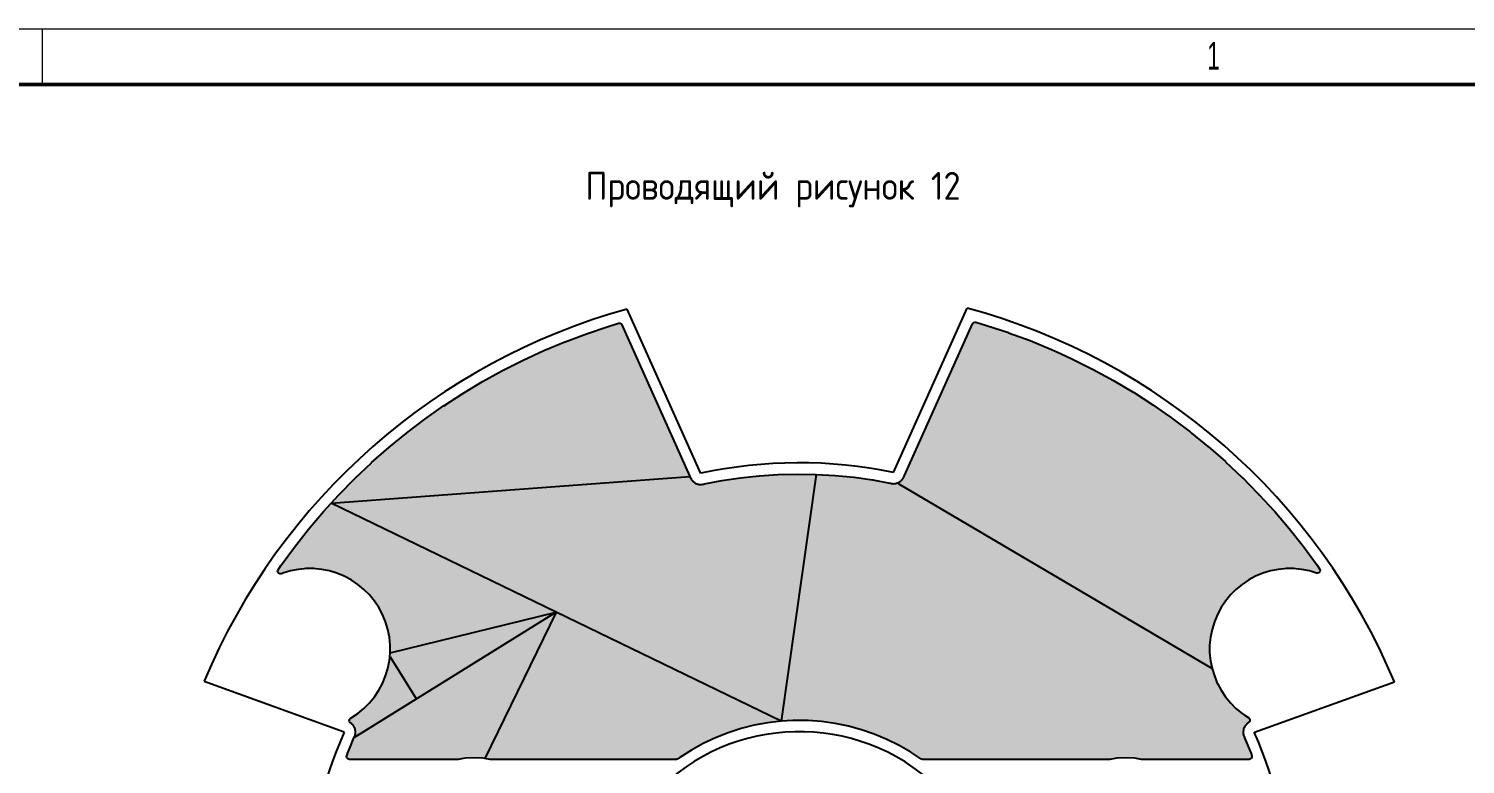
# Model space of a CAD drawing. Header units: millimetres. Extents: x -3894 to -3474, y -291 to 6.
# Drawn here: x -3685 to -3556.2, y -59.9 to 6 of the extents above; entities that cross this region are included whole.
import ezdxf

# ---------------------------------------------------------------- set-up
doc = ezdxf.new("R2010")
doc.units = ezdxf.units.MM
doc.layers.add('BLACK', color=7, linetype='Continuous')
doc.layers.add('ОСНОВНОЙ', color=7, linetype='Continuous', lineweight=25)
doc.styles.add('SLDTEXTSTYLE3', font='TXT', dxfattribs={"width": 0.605})
doc.styles.add('СПДС', font='isocpeur.ttf', dxfattribs={"width": 0.9})

msp = doc.modelspace()

# ---------------------------------------------------------------- hatches: boundary and pattern name
h = msp.add_hatch(color=256)
h.dxf.hatch_style = 1
h.paths.add_polyline_path([(-3574.67, -35.78), (-3574.74, -35.7), (-3574.74, -35.7), (-3574.76, -35.68), (-3575.58, -34.85), (-3576.19, -34.23), (-3576.2, -34.22), (-3577.7, -32.81), (-3577.71, -32.8), (-3579.26, -31.44), (-3579.27, -31.44), (-3580.74, -30.24), (-3580.87, -30.14), (-3580.87, -30.13), (-3582.38, -29), (-3582.52, -28.89), (-3582.53, -28.89), (-3583.1, -28.49), (-3584.22, -27.7), (-3584.23, -27.7), (-3585.96, -26.58), (-3585.97, -26.58), (-3587.74, -25.52), (-3587.75, -25.52), (-3589.56, -24.53), (-3589.57, -24.53), (-3591.41, -23.6), (-3591.42, -23.6), (-3592.49, -23.11), (-3593.3, -22.74), (-3593.31, -22.74), (-3595.21, -21.95), (-3595.22, -21.95), (-3597.15, -21.24), (-3597.16, -21.23), (-3599.12, -20.59), (-3599.13, -20.59), (-3600.09, -20.31), (-3600.16, -20.3), (-3600.3, -20.34), (-3600.39, -20.44), (-3606.49, -34.06), (-3606.5, -34.1), (-3606.55, -34.2), (-3606.56, -34.21), (-3606.6, -34.31), (-3606.62, -34.34), (-3606.69, -34.42), (-3606.7, -34.43), (-3606.77, -34.51), (-3606.8, -34.54), (-3606.82, -34.56), (-3606.89, -34.6), (-3606.9, -34.6), (-3606.98, -34.67), (-3607.02, -34.68), (-3607.12, -34.72), (-3607.13, -34.72), (-3607.23, -34.76), (-3607.27, -34.77), (-3607.37, -34.77), (-3607.38, -34.78), (-3607.49, -34.79), (-3607.53, -34.78), (-3607.61, -34.77), (-3607.64, -34.76), (-3607.65, -34.76), (-3607.7, -34.75), (-3607.75, -34.74), (-3607.75, -34.74), (-3607.76, -34.74), (-3607.79, -34.73), (-3609.33, -34.45), (-3609.34, -34.45), (-3611.01, -34.21), (-3611.02, -34.21), (-3612.7, -34.04), (-3612.71, -34.04), (-3614.4, -33.95), (-3614.41, -33.95), (-3617.55, -56.08), (-3616.49, -56.02), (-3616.34, -56.01), (-3615.12, -56.03), (-3613.91, -56.12), (-3612.7, -56.28), (-3611.51, -56.53), (-3610.34, -56.85), (-3609.19, -57.25), (-3609.19, -57.25), (-3608.06, -57.72), (-3606.97, -58.26), (-3605.92, -58.87), (-3605.02, -59.47), (-3605.02, -59.47), (-3604.88, -59.51), (-3588.11, -59.51), (-3588.08, -59.51), (-3587.77, -59.46), (-3587.43, -59.41), (-3587.43, -59.41), (-3587.43, -59.41), (-3586.65, -59.37), (-3585.86, -59.41), (-3585.86, -59.41), (-3585.86, -59.41), (-3585.69, -59.44), (-3585.22, -59.51), (-3585.18, -59.51), (-3575.57, -59.51), (-3575.52, -59.5), (-3575.39, -59.44), (-3575.33, -59.32), (-3575.34, -59.18), (-3575.41, -58.98), (-3575.41, -58.97), (-3575.99, -57.59), (-3576.01, -57.55), (-3576.04, -57.46), (-3576.05, -57.44), (-3576.08, -57.36), (-3576.08, -57.36), (-3576.08, -57.36), (-3576.09, -57.35), (-3576.1, -57.31), (-3576.1, -57.3), (-3576.11, -57.21), (-3576.11, -57.19), (-3576.12, -57.1), (-3576.12, -57.1), (-3576.12, -57.09), (-3576.12, -57.04), (-3576.12, -57.03), (-3576.11, -56.95), (-3576.1, -56.93), (-3576.09, -56.84), (-3576.09, -56.84), (-3576.09, -56.83), (-3576.08, -56.78), (-3576.08, -56.77), (-3576.04, -56.69), (-3576.03, -56.68), (-3576, -56.59), (-3575.99, -56.59), (-3575.97, -56.54), (-3575.96, -56.54), (-3575.9, -56.47), (-3575.89, -56.45), (-3575.84, -56.38), (-3575.84, -56.38), (-3575.83, -56.38), (-3575.8, -56.34), (-3575.8, -56.34), (-3575.79, -56.33), (-3575.72, -56.28), (-3575.71, -56.27), (-3575.64, -56.22), (-3575.63, -56.21), (-3575.56, -56.16), (-3575.51, -56.03), (-3575.53, -55.89), (-3575.63, -55.79), (-3576.04, -55.51), (-3576.21, -55.4), (-3576.76, -54.95), (-3577.26, -54.45), (-3577.71, -53.9), (-3578.1, -53.31), (-3578.43, -52.69), (-3578.43, -52.69), (-3578.47, -52.61), (-3578.58, -52.34), (-3578.7, -52.03), (-3578.91, -51.36), (-3579.05, -50.66), (-3579.12, -49.96), (-3579.12, -49.25), (-3579.05, -48.55), (-3578.91, -47.85), (-3578.7, -47.18), (-3578.43, -46.52), (-3578.43, -46.52), (-3578.1, -45.9), (-3577.71, -45.31), (-3577.26, -44.76), (-3576.76, -44.26), (-3576.21, -43.81), (-3575.62, -43.42), (-3575, -43.09), (-3575, -43.09), (-3574.35, -42.82), (-3573.67, -42.61), (-3572.97, -42.47), (-3572.43, -42.42), (-3572.27, -42.4), (-3571.56, -42.4), (-3571.39, -42.42), (-3570.86, -42.47), (-3570.16, -42.61), (-3569.53, -42.8), (-3569.49, -42.81), (-3569.35, -42.79), (-3569.25, -42.69), (-3569.21, -42.56), (-3569.26, -42.43), (-3569.48, -42.1), (-3569.48, -42.09), (-3570.71, -40.43), (-3570.71, -40.42), (-3571.99, -38.8), (-3572, -38.8), (-3573.29, -37.29), (-3573.34, -37.23), (-3573.34, -37.22)])
h.paths.add_polyline_path([(-3614.41, -33.95), (-3616.1, -33.92), (-3616.11, -33.92), (-3617.8, -33.96), (-3617.81, -33.96), (-3619.49, -34.07), (-3619.5, -34.08), (-3621.18, -34.26), (-3621.19, -34.26), (-3622.86, -34.51), (-3622.87, -34.51), (-3624.42, -34.81), (-3624.45, -34.82), (-3624.56, -34.84), (-3624.57, -34.84), (-3624.69, -34.87), (-3624.82, -34.86), (-3624.83, -34.85), (-3624.96, -34.85), (-3625.07, -34.8), (-3625.09, -34.8), (-3625.21, -34.76), (-3625.27, -34.71), (-3625.31, -34.69), (-3625.32, -34.68), (-3625.42, -34.61), (-3625.5, -34.51), (-3625.51, -34.5), (-3625.6, -34.41), (-3625.65, -34.3), (-3625.65, -34.28), (-3625.72, -34.15), (-3657.89, -36.53), (-3617.55, -56.08)])
h = msp.add_hatch(color=256)
h.dxf.hatch_style = 1
h.paths.add_polyline_path([(-3646.08, -26.69), (-3646.09, -26.69), (-3647.8, -27.81), (-3647.81, -27.81), (-3649.48, -28.99), (-3649.49, -29), (-3651.12, -30.23), (-3651.13, -30.24), (-3652.71, -31.53), (-3652.72, -31.54), (-3654.26, -32.89), (-3654.26, -32.9), (-3655.75, -34.3), (-3655.76, -34.31), (-3657.19, -35.77), (-3657.2, -35.78), (-3657.89, -36.53), (-3625.72, -34.15), (-3631.82, -20.53), (-3631.86, -20.47), (-3631.98, -20.39), (-3632.12, -20.39), (-3633.05, -20.67), (-3633.06, -20.67), (-3635, -21.33), (-3635.01, -21.33), (-3636.92, -22.05), (-3636.93, -22.05), (-3638.82, -22.84), (-3638.83, -22.85), (-3640.69, -23.71), (-3640.69, -23.71), (-3642.52, -24.63), (-3642.53, -24.64), (-3644.32, -25.63), (-3644.33, -25.63)])
h = msp.add_hatch(color=256)
h.dxf.hatch_style = 1
h.paths.add_polyline_path([(-3655.93, -56.47), (-3655.93, -56.46), (-3655.99, -56.38), (-3656, -56.38), (-3656.04, -56.33), (-3656.11, -56.28), (-3656.12, -56.27), (-3656.18, -56.23), (-3656.26, -56.11), (-3656.27, -55.97), (-3656.2, -55.85), (-3656.14, -55.82), (-3656.09, -55.79), (-3655.51, -55.4), (-3654.96, -54.95), (-3654.46, -54.45), (-3654.01, -53.9), (-3653.62, -53.31), (-3653.28, -52.69), (-3653.01, -52.03), (-3652.81, -51.36), (-3652.81, -51.35), (-3652.72, -50.9), (-3652.67, -50.66), (-3652.6, -49.96), (-3652.6, -49.25), (-3652.67, -48.55), (-3652.72, -48.29), (-3652.81, -47.85), (-3652.81, -47.85), (-3652.81, -47.85), (-3652.81, -47.85), (-3653.01, -47.18), (-3653.28, -46.52), (-3653.62, -45.9), (-3654.01, -45.31), (-3654.46, -44.76), (-3654.46, -44.76), (-3654.96, -44.26), (-3655.51, -43.81), (-3655.51, -43.81), (-3656.09, -43.42), (-3656.09, -43.42), (-3656.09, -43.42), (-3656.72, -43.09), (-3657.37, -42.82), (-3658.05, -42.61), (-3658.05, -42.61), (-3658.74, -42.47), (-3658.74, -42.47), (-3659.28, -42.42), (-3659.45, -42.4), (-3660.15, -42.4), (-3660.31, -42.42), (-3660.86, -42.47), (-3660.86, -42.47), (-3661.55, -42.61), (-3661.55, -42.61), (-3661.84, -42.7), (-3662.23, -42.82), (-3662.24, -42.82), (-3662.35, -42.87), (-3662.49, -42.88), (-3662.62, -42.82), (-3662.69, -42.7), (-3662.68, -42.56), (-3662.65, -42.5), (-3662.4, -42.13), (-3662.37, -42.09), (-3661.19, -40.47), (-3659.91, -38.86), (-3658.58, -37.29), (-3657.19, -35.77), (-3655.75, -34.31), (-3654.26, -32.9), (-3652.72, -31.54), (-3651.13, -30.24), (-3649.49, -28.99), (-3647.81, -27.81), (-3646.09, -26.69), (-3644.32, -25.63), (-3642.52, -24.64), (-3642.52, -24.63), (-3642.53, -24.64), (-3644.32, -25.63), (-3644.33, -25.63), (-3646.08, -26.69), (-3646.09, -26.69), (-3647.8, -27.81), (-3647.81, -27.81), (-3649.48, -28.99), (-3649.49, -29), (-3651.12, -30.23), (-3651.13, -30.24), (-3652.71, -31.53), (-3652.72, -31.54), (-3654.26, -32.89), (-3654.26, -32.9), (-3655.75, -34.3), (-3655.76, -34.31), (-3657.19, -35.77), (-3657.2, -35.78), (-3657.89, -36.53), (-3625.72, -34.15), (-3625.7, -34.2), (-3625.65, -34.29), (-3625.61, -34.39), (-3625.58, -34.43), (-3625.51, -34.51), (-3625.44, -34.59), (-3625.4, -34.63), (-3625.31, -34.68), (-3625.27, -34.71), (-3625.23, -34.74), (-3625.18, -34.77), (-3625.08, -34.8), (-3624.98, -34.84), (-3624.93, -34.85), (-3624.82, -34.85), (-3624.72, -34.87), (-3624.67, -34.86), (-3624.56, -34.84), (-3624.46, -34.82), (-3624.44, -34.82), (-3624.44, -34.82), (-3624.42, -34.81), (-3622.87, -34.51), (-3621.19, -34.26), (-3619.5, -34.07), (-3617.8, -33.96), (-3616.1, -33.92), (-3614.4, -33.95), (-3612.71, -34.04), (-3611.02, -34.21), (-3609.33, -34.45), (-3607.79, -34.73), (-3607.76, -34.74), (-3607.75, -34.74), (-3607.7, -34.75), (-3607.64, -34.76), (-3607.61, -34.77), (-3607.53, -34.78), (-3607.51, -34.79), (-3607.49, -34.79), (-3607.38, -34.77), (-3607.27, -34.77), (-3607.25, -34.76), (-3607.23, -34.76), (-3607.12, -34.72), (-3607.02, -34.69), (-3607, -34.68), (-3606.98, -34.67), (-3606.89, -34.6), (-3606.82, -34.56), (-3606.8, -34.54), (-3606.78, -34.53), (-3606.77, -34.51), (-3606.7, -34.43), (-3606.62, -34.34), (-3606.61, -34.33), (-3606.6, -34.31), (-3606.56, -34.21), (-3606.51, -34.11), (-3606.5, -34.08), (-3606.5, -34.1), (-3606.55, -34.2), (-3606.56, -34.21), (-3606.6, -34.31), (-3606.6, -34.31), (-3606.61, -34.32), (-3606.61, -34.32), (-3606.62, -34.34), (-3606.69, -34.42), (-3606.7, -34.43), (-3606.77, -34.51), (-3606.77, -34.51), (-3606.78, -34.52), (-3606.78, -34.52), (-3606.8, -34.54), (-3606.82, -34.56), (-3606.89, -34.6), (-3606.9, -34.6), (-3606.98, -34.67), (-3606.98, -34.67), (-3606.99, -34.67), (-3606.99, -34.67), (-3607.02, -34.68), (-3607.12, -34.72), (-3607.13, -34.72), (-3607.23, -34.76), (-3607.23, -34.76), (-3607.24, -34.76), (-3607.24, -34.76), (-3607.27, -34.77), (-3607.37, -34.77), (-3607.38, -34.78), (-3607.49, -34.79), (-3607.49, -34.79), (-3607.51, -34.79), (-3607.51, -34.79), (-3607.53, -34.78), (-3607.61, -34.77), (-3607.64, -34.76), (-3607.65, -34.76), (-3607.7, -34.75), (-3607.75, -34.74), (-3607.75, -34.74), (-3607.76, -34.74), (-3607.79, -34.73), (-3609.33, -34.45), (-3609.34, -34.45), (-3611.01, -34.21), (-3611.02, -34.21), (-3612.7, -34.04), (-3612.71, -34.04), (-3614.4, -33.95), (-3614.41, -33.95), (-3617.55, -56.08), (-3616.49, -56.02), (-3616.34, -56.01), (-3615.12, -56.03), (-3613.91, -56.12), (-3612.7, -56.28), (-3611.51, -56.53), (-3610.34, -56.85), (-3609.19, -57.25), (-3609.19, -57.25), (-3608.06, -57.72), (-3606.97, -58.26), (-3605.92, -58.87), (-3605.02, -59.47), (-3605.02, -59.47), (-3604.88, -59.51), (-3588.11, -59.51), (-3588.08, -59.51), (-3587.77, -59.46), (-3587.43, -59.41), (-3587.43, -59.41), (-3587.43, -59.41), (-3586.65, -59.37), (-3585.86, -59.41), (-3585.86, -59.41), (-3585.86, -59.41), (-3586.65, -59.37), (-3587.43, -59.41), (-3587.77, -59.46), (-3588.08, -59.51), (-3588.11, -59.51), (-3604.88, -59.51), (-3605.02, -59.47), (-3605.92, -58.87), (-3606.97, -58.26), (-3608.06, -57.72), (-3609.19, -57.25), (-3610.34, -56.85), (-3610.34, -56.85), (-3611.51, -56.53), (-3611.51, -56.53), (-3612.7, -56.28), (-3613.91, -56.12), (-3615.12, -56.03), (-3616.34, -56.01), (-3616.34, -56.01), (-3616.49, -56.02), (-3617.55, -56.08), (-3618.76, -56.22), (-3619.96, -56.45), (-3621.14, -56.74), (-3622.3, -57.12), (-3623.43, -57.57), (-3624.53, -58.08), (-3625.59, -58.67), (-3626.62, -59.33), (-3626.8, -59.46), (-3626.93, -59.51), (-3626.94, -59.51), (-3643.6, -59.51), (-3643.64, -59.51), (-3644.11, -59.44), (-3644.28, -59.41), (-3645.07, -59.37), (-3645.85, -59.41), (-3646.19, -59.46), (-3646.5, -59.51), (-3646.53, -59.51), (-3656.26, -59.51), (-3656.4, -59.47), (-3656.49, -59.37), (-3656.51, -59.23), (-3656.49, -59.18), (-3656.44, -59.03), (-3656.42, -58.97), (-3656.19, -58.41), (-3655.85, -57.59), (-3655.83, -57.56), (-3655.82, -57.55), (-3655.82, -57.55), (-3655.82, -57.55), (-3655.79, -57.46), (-3655.78, -57.45), (-3655.75, -57.36), (-3655.75, -57.35), (-3655.73, -57.3), (-3655.72, -57.21), (-3655.72, -57.19), (-3655.71, -57.1), (-3655.71, -57.09), (-3655.71, -57.03), (-3655.72, -56.95), (-3655.73, -56.93), (-3655.74, -56.84), (-3655.74, -56.83), (-3655.76, -56.77), (-3655.79, -56.69), (-3655.8, -56.68), (-3655.8, -56.68), (-3655.83, -56.59), (-3655.84, -56.59), (-3655.87, -56.54)])
h = msp.add_hatch(color=256)
h.dxf.hatch_style = 1
h.paths.add_polyline_path([(-3653.28, -46.52), (-3653.01, -47.18), (-3652.81, -47.85), (-3652.72, -48.29), (-3652.67, -48.55), (-3652.6, -49.25), (-3652.6, -49.96), (-3637.72, -46.31), (-3657.89, -36.53), (-3658.58, -37.29), (-3658.58, -37.29), (-3659.91, -38.85), (-3659.92, -38.86), (-3661.18, -40.47), (-3661.19, -40.47), (-3662.4, -42.12), (-3662.4, -42.13), (-3662.65, -42.5), (-3662.68, -42.56), (-3662.69, -42.7), (-3662.62, -42.82), (-3662.49, -42.88), (-3662.35, -42.87), (-3662.24, -42.82), (-3662.23, -42.82), (-3661.84, -42.7), (-3661.55, -42.61), (-3660.86, -42.47), (-3660.31, -42.42), (-3660.15, -42.4), (-3659.45, -42.4), (-3659.28, -42.42), (-3658.74, -42.47), (-3658.05, -42.61), (-3657.37, -42.82), (-3656.72, -43.09), (-3656.72, -43.09), (-3656.09, -43.42), (-3655.51, -43.81), (-3654.96, -44.26), (-3654.46, -44.76), (-3654.01, -45.31), (-3653.62, -45.9)])
h = msp.add_hatch(color=256)
h.dxf.hatch_style = 1
h.paths.add_polyline_path([(-3637.72, -46.31), (-3655.85, -57.59), (-3656.19, -58.41), (-3656.42, -58.97), (-3656.42, -58.98), (-3656.44, -59.03), (-3656.49, -59.18), (-3656.51, -59.23), (-3656.49, -59.37), (-3656.4, -59.47), (-3656.26, -59.51), (-3646.53, -59.51), (-3646.5, -59.51), (-3646.19, -59.46), (-3645.85, -59.41), (-3645.85, -59.41), (-3645.85, -59.41), (-3645.07, -59.37), (-3644.28, -59.41), (-3644.28, -59.41), (-3644.28, -59.41), (-3644.11, -59.44)])
h = msp.add_hatch(color=256)
h.dxf.hatch_style = 1
h.paths.add_polyline_path([(-3650.24, -54.1), (-3637.72, -46.31), (-3652.6, -49.96), (-3652.63, -50.26)])
h = msp.add_hatch(color=256)
h.dxf.hatch_style = 1
h.paths.add_polyline_path([(-3637.72, -46.31), (-3644.11, -59.44), (-3643.64, -59.51), (-3643.6, -59.51), (-3626.94, -59.51), (-3626.93, -59.51), (-3626.8, -59.46), (-3626.62, -59.33), (-3625.59, -58.67), (-3624.53, -58.08), (-3624.53, -58.08), (-3623.43, -57.57), (-3623.43, -57.57), (-3622.3, -57.12), (-3621.14, -56.74), (-3621.14, -56.74), (-3619.96, -56.45), (-3618.76, -56.22), (-3617.55, -56.08)])

# ---------------------------------------------------------------- linework, layer by layer
at = {"color": 7, "linetype": 'Continuous', "lineweight": 18}
msp.add_line((-3893.76, 6.02), (-3473.76, 6.02), dxfattribs=at)
at = {"color": 7, "linetype": 'Continuous', "lineweight": 50}
msp.add_line((-3873.76, 1.02), (-3478.76, 1.02), dxfattribs=at)
for p, q in [((-3657.89, -36.53), (-3625.72, -34.15)), ((-3614.41, -33.95), (-3617.55, -56.08)), ((-3607.04, -34.77), (-3578.91, -51.36)), ((-3617.55, -56.08), (-3657.89, -36.53)), ((-3637.72, -46.31), (-3655.85, -57.59)), ((-3652.6, -49.96), (-3637.72, -46.31)), ((-3637.72, -46.31), (-3644.11, -59.44)), ((-3652.6, -50.31), (-3650.24, -54.1))]:
    msp.add_line(p, q)
at = {"layer": 'BLACK', "linetype": 'Continuous'}
for p, q in [((-3624.75, -33.86), (-3631.35, -19.12)), ((-3607.46, -33.78), (-3600.86, -19.04)), ((-3633.05, -20.67), (-3632.12, -20.39)), ((-3632.12, -20.39), (-3631.98, -20.39)), ((-3631.98, -20.39), (-3631.86, -20.47)), ((-3631.86, -20.47), (-3631.82, -20.53)), ((-3631.82, -20.53), (-3625.72, -34.15)), ((-3606.49, -34.06), (-3600.39, -20.44)), ((-3600.39, -20.44), (-3600.3, -20.34)), ((-3600.3, -20.34), (-3600.16, -20.3)), ((-3600.16, -20.3), (-3600.09, -20.31)), ((-3600.09, -20.31), (-3599.13, -20.59)), ((-3599.13, -20.59), (-3599.12, -20.59)), ((-3599.12, -20.59), (-3597.16, -21.23)), ((-3636.92, -22.05), (-3635.01, -21.33)), ((-3635.01, -21.33), (-3635, -21.33)), ((-3635, -21.33), (-3633.06, -20.67)), ((-3633.06, -20.67), (-3633.05, -20.67)), ((-3597.16, -21.23), (-3597.15, -21.24)), ((-3597.15, -21.24), (-3595.22, -21.95)), ((-3640.69, -23.71), (-3638.83, -22.85)), ((-3638.83, -22.85), (-3638.82, -22.84)), ((-3638.82, -22.84), (-3636.93, -22.05)), ((-3636.93, -22.05), (-3636.92, -22.05)), ((-3595.22, -21.95), (-3595.21, -21.95)), ((-3595.21, -21.95), (-3593.31, -22.74)), ((-3593.31, -22.74), (-3593.3, -22.74)), ((-3593.3, -22.74), (-3592.49, -23.11)), ((-3592.49, -23.11), (-3591.42, -23.6)), ((-3642.52, -24.63), (-3640.69, -23.71)), ((-3640.69, -23.71), (-3640.69, -23.71)), ((-3591.42, -23.6), (-3591.41, -23.6)), ((-3591.41, -23.6), (-3589.57, -24.53)), ((-3646.08, -26.69), (-3644.33, -25.63)), ((-3644.33, -25.63), (-3644.32, -25.63)), ((-3644.32, -25.63), (-3642.53, -24.64)), ((-3642.53, -24.64), (-3642.52, -24.63)), ((-3589.57, -24.53), (-3589.56, -24.53)), ((-3589.56, -24.53), (-3587.75, -25.52)), ((-3587.75, -25.52), (-3587.74, -25.52)), ((-3587.74, -25.52), (-3585.97, -26.58)), ((-3647.8, -27.81), (-3646.09, -26.69)), ((-3646.09, -26.69), (-3646.08, -26.69)), ((-3585.97, -26.58), (-3585.96, -26.58)), ((-3585.96, -26.58), (-3584.23, -27.7)), ((-3649.48, -28.99), (-3647.81, -27.81)), ((-3647.81, -27.81), (-3647.8, -27.81)), ((-3584.23, -27.7), (-3584.22, -27.7)), ((-3584.22, -27.7), (-3583.1, -28.49)), ((-3651.12, -30.23), (-3649.49, -29)), ((-3649.49, -29), (-3649.48, -28.99)), ((-3583.1, -28.49), (-3582.53, -28.89)), ((-3582.53, -28.89), (-3582.52, -28.89)), ((-3582.52, -28.89), (-3582.38, -29)), ((-3582.38, -29), (-3580.87, -30.13)), ((-3652.71, -31.53), (-3651.13, -30.24)), ((-3651.13, -30.24), (-3651.12, -30.23)), ((-3580.87, -30.13), (-3580.87, -30.14)), ((-3580.87, -30.14), (-3580.74, -30.24)), ((-3580.74, -30.24), (-3579.27, -31.44)), ((-3654.26, -32.89), (-3652.72, -31.54)), ((-3652.72, -31.54), (-3652.71, -31.53)), ((-3579.27, -31.44), (-3579.26, -31.44)), ((-3579.26, -31.44), (-3577.71, -32.8)), ((-3655.75, -34.3), (-3654.26, -32.9)), ((-3654.26, -32.9), (-3654.26, -32.89)), ((-3577.71, -32.8), (-3577.7, -32.81)), ((-3577.7, -32.81), (-3576.2, -34.22)), ((-3657.19, -35.77), (-3655.76, -34.31)), ((-3655.76, -34.31), (-3655.75, -34.3)), ((-3625.72, -34.15), (-3625.7, -34.2)), ((-3625.7, -34.2), (-3625.7, -34.2)), ((-3625.7, -34.2), (-3625.7, -34.2)), ((-3625.7, -34.2), (-3625.65, -34.28)), ((-3625.65, -34.28), (-3625.65, -34.3)), ((-3625.65, -34.3), (-3625.61, -34.39)), ((-3625.61, -34.39), (-3625.61, -34.39)), ((-3625.61, -34.39), (-3625.61, -34.39)), ((-3625.61, -34.39), (-3625.58, -34.43)), ((-3625.58, -34.43), (-3625.58, -34.43)), ((-3625.58, -34.43), (-3625.58, -34.43)), ((-3625.58, -34.43), (-3625.51, -34.5)), ((-3625.51, -34.5), (-3625.5, -34.51)), ((-3625.5, -34.51), (-3625.44, -34.59)), ((-3625.44, -34.59), (-3625.44, -34.59)), ((-3625.44, -34.59), (-3625.44, -34.59)), ((-3625.44, -34.59), (-3625.44, -34.59)), ((-3625.44, -34.59), (-3625.4, -34.63)), ((-3625.4, -34.63), (-3625.4, -34.63)), ((-3625.4, -34.63), (-3625.4, -34.63)), ((-3625.4, -34.63), (-3625.32, -34.68)), ((-3625.32, -34.68), (-3625.31, -34.69)), ((-3625.31, -34.69), (-3625.27, -34.71)), ((-3625.27, -34.71), (-3625.23, -34.74)), ((-3625.23, -34.74), (-3625.23, -34.74)), ((-3625.23, -34.74), (-3625.18, -34.77)), ((-3625.18, -34.77), (-3625.18, -34.77)), ((-3625.18, -34.77), (-3625.09, -34.8)), ((-3624.42, -34.81), (-3622.87, -34.51)), ((-3622.87, -34.51), (-3622.86, -34.51)), ((-3622.86, -34.51), (-3621.19, -34.26)), ((-3621.19, -34.26), (-3621.18, -34.26)), ((-3621.18, -34.26), (-3619.5, -34.08)), ((-3619.5, -34.08), (-3619.49, -34.07)), ((-3619.49, -34.07), (-3617.81, -33.96)), ((-3617.81, -33.96), (-3617.8, -33.96)), ((-3617.8, -33.96), (-3616.11, -33.92)), ((-3616.11, -33.92), (-3616.1, -33.92)), ((-3616.1, -33.92), (-3614.41, -33.95)), ((-3614.41, -33.95), (-3614.4, -33.95)), ((-3614.4, -33.95), (-3612.71, -34.04)), ((-3612.71, -34.04), (-3612.7, -34.04)), ((-3612.7, -34.04), (-3611.02, -34.21)), ((-3611.02, -34.21), (-3611.01, -34.21)), ((-3611.01, -34.21), (-3609.34, -34.45)), ((-3609.34, -34.45), (-3609.33, -34.45)), ((-3609.33, -34.45), (-3607.79, -34.73)), ((-3607.79, -34.73), (-3607.76, -34.74)), ((-3607.76, -34.74), (-3607.75, -34.74)), ((-3607.75, -34.74), (-3607.75, -34.74)), ((-3607.75, -34.74), (-3607.7, -34.75)), ((-3607.7, -34.75), (-3607.65, -34.76)), ((-3607.65, -34.76), (-3607.64, -34.76)), ((-3607.64, -34.76), (-3607.61, -34.77)), ((-3607.61, -34.77), (-3607.53, -34.78)), ((-3607.49, -34.79), (-3607.38, -34.78)), ((-3607.38, -34.78), (-3607.37, -34.77)), ((-3607.37, -34.77), (-3607.27, -34.77)), ((-3607.27, -34.77), (-3607.27, -34.77)), ((-3607.27, -34.77), (-3607.27, -34.77)), ((-3607.27, -34.77), (-3607.25, -34.77)), ((-3607.25, -34.77), (-3607.24, -34.76)), ((-3607.25, -34.77), (-3607.25, -34.77)), ((-3607.24, -34.76), (-3607.24, -34.76)), ((-3607.24, -34.76), (-3607.23, -34.76)), ((-3607.23, -34.76), (-3607.13, -34.72)), ((-3607.23, -34.76), (-3607.23, -34.76)), ((-3607.13, -34.72), (-3607.12, -34.72)), ((-3607.12, -34.72), (-3607.02, -34.69)), ((-3607.02, -34.69), (-3607, -34.68)), ((-3607.02, -34.69), (-3607.02, -34.69)), ((-3607, -34.68), (-3606.99, -34.67)), ((-3607, -34.68), (-3607, -34.68)), ((-3606.99, -34.67), (-3606.99, -34.67)), ((-3606.99, -34.67), (-3606.98, -34.67)), ((-3606.98, -34.67), (-3606.9, -34.6)), ((-3606.98, -34.67), (-3606.98, -34.67)), ((-3606.9, -34.6), (-3606.89, -34.6)), ((-3606.89, -34.6), (-3606.82, -34.56)), ((-3606.82, -34.56), (-3606.8, -34.54)), ((-3606.8, -34.54), (-3606.79, -34.53)), ((-3606.8, -34.54), (-3606.8, -34.54)), ((-3606.8, -34.54), (-3606.8, -34.54)), ((-3606.8, -34.54), (-3606.8, -34.54)), ((-3606.79, -34.53), (-3606.78, -34.52)), ((-3606.79, -34.53), (-3606.79, -34.53)), ((-3606.78, -34.52), (-3606.77, -34.51)), ((-3606.78, -34.52), (-3606.78, -34.52)), ((-3606.77, -34.51), (-3606.7, -34.43)), ((-3606.77, -34.51), (-3606.77, -34.51)), ((-3606.7, -34.43), (-3606.69, -34.42)), ((-3606.69, -34.42), (-3606.62, -34.34)), ((-3606.62, -34.34), (-3606.62, -34.33)), ((-3606.62, -34.33), (-3606.61, -34.33)), ((-3606.62, -34.34), (-3606.62, -34.34)), ((-3606.61, -34.32), (-3606.6, -34.31)), ((-3606.61, -34.33), (-3606.61, -34.32)), ((-3606.61, -34.32), (-3606.61, -34.32)), ((-3606.6, -34.31), (-3606.56, -34.21)), ((-3606.6, -34.31), (-3606.6, -34.31)), ((-3606.56, -34.21), (-3606.55, -34.2)), ((-3606.55, -34.2), (-3606.51, -34.11)), ((-3606.51, -34.11), (-3606.5, -34.09)), ((-3606.51, -34.11), (-3606.51, -34.11)), ((-3606.5, -34.09), (-3606.49, -34.06)), ((-3606.5, -34.09), (-3606.5, -34.09)), ((-3576.2, -34.22), (-3576.19, -34.23)), ((-3576.19, -34.23), (-3575.58, -34.85)), ((-3658.58, -37.29), (-3657.2, -35.78)), ((-3657.2, -35.78), (-3657.19, -35.77)), ((-3625.09, -34.8), (-3625.07, -34.8)), ((-3625.07, -34.8), (-3624.98, -34.84)), ((-3624.98, -34.84), (-3624.98, -34.84)), ((-3624.98, -34.84), (-3624.93, -34.85)), ((-3624.93, -34.85), (-3624.93, -34.85)), ((-3624.93, -34.85), (-3624.83, -34.85)), ((-3624.83, -34.85), (-3624.82, -34.86)), ((-3624.82, -34.86), (-3624.72, -34.87)), ((-3624.72, -34.87), (-3624.67, -34.86)), ((-3624.72, -34.87), (-3624.72, -34.87)), ((-3624.67, -34.86), (-3624.57, -34.84)), ((-3624.67, -34.86), (-3624.67, -34.86)), ((-3624.57, -34.84), (-3624.56, -34.84)), ((-3624.56, -34.84), (-3624.46, -34.82)), ((-3624.46, -34.82), (-3624.46, -34.82)), ((-3624.46, -34.82), (-3624.44, -34.82)), ((-3624.44, -34.82), (-3624.42, -34.81)), ((-3624.44, -34.82), (-3624.44, -34.82)), ((-3607.53, -34.78), (-3607.53, -34.78)), ((-3607.53, -34.78), (-3607.53, -34.78)), ((-3607.53, -34.78), (-3607.52, -34.79)), ((-3607.52, -34.79), (-3607.52, -34.79)), ((-3607.52, -34.79), (-3607.51, -34.79)), ((-3607.51, -34.79), (-3607.51, -34.79)), ((-3607.51, -34.79), (-3607.49, -34.79)), ((-3607.49, -34.79), (-3607.49, -34.79)), ((-3575.58, -34.85), (-3574.76, -35.68)), ((-3574.76, -35.68), (-3574.74, -35.7)), ((-3574.74, -35.7), (-3574.74, -35.7)), ((-3574.74, -35.7), (-3574.67, -35.78)), ((-3574.67, -35.78), (-3573.34, -37.22)), ((-3659.91, -38.85), (-3658.58, -37.29)), ((-3658.58, -37.29), (-3658.58, -37.29)), ((-3573.34, -37.22), (-3573.34, -37.23)), ((-3573.34, -37.23), (-3573.29, -37.29)), ((-3573.29, -37.29), (-3572, -38.8)), ((-3661.18, -40.47), (-3659.92, -38.86)), ((-3659.92, -38.86), (-3659.91, -38.85)), ((-3572, -38.8), (-3571.99, -38.8)), ((-3571.99, -38.8), (-3570.71, -40.42)), ((-3662.37, -42.09), (-3661.19, -40.47)), ((-3661.19, -40.47), (-3661.18, -40.47)), ((-3570.71, -40.42), (-3570.71, -40.43)), ((-3570.71, -40.43), (-3569.48, -42.09)), ((-3662.68, -42.56), (-3662.65, -42.5)), ((-3662.65, -42.5), (-3662.4, -42.13)), ((-3662.4, -42.12), (-3662.37, -42.09)), ((-3662.4, -42.13), (-3662.4, -42.12)), ((-3660.86, -42.47), (-3661.55, -42.61)), ((-3660.31, -42.42), (-3660.86, -42.47)), ((-3660.86, -42.47), (-3660.86, -42.47)), ((-3660.15, -42.4), (-3660.31, -42.42)), ((-3659.45, -42.4), (-3660.15, -42.4)), ((-3659.28, -42.42), (-3659.45, -42.4)), ((-3658.74, -42.47), (-3659.28, -42.42)), ((-3658.05, -42.61), (-3658.74, -42.47)), ((-3658.74, -42.47), (-3658.74, -42.47)), ((-3572.97, -42.47), (-3573.67, -42.61)), ((-3572.43, -42.42), (-3572.97, -42.47)), ((-3572.97, -42.47), (-3572.97, -42.47)), ((-3572.27, -42.4), (-3572.43, -42.42)), ((-3571.56, -42.4), (-3572.27, -42.4)), ((-3571.39, -42.42), (-3571.56, -42.4)), ((-3570.86, -42.47), (-3571.39, -42.42)), ((-3570.16, -42.61), (-3570.86, -42.47)), ((-3570.86, -42.47), (-3570.86, -42.47)), ((-3569.48, -42.09), (-3569.48, -42.1)), ((-3569.48, -42.1), (-3569.26, -42.43)), ((-3569.26, -42.43), (-3569.21, -42.56)), ((-3662.69, -42.7), (-3662.68, -42.56)), ((-3662.62, -42.82), (-3662.69, -42.7)), ((-3662.49, -42.88), (-3662.62, -42.82)), ((-3662.35, -42.87), (-3662.49, -42.88)), ((-3662.24, -42.82), (-3662.35, -42.87)), ((-3662.23, -42.82), (-3662.24, -42.82)), ((-3661.84, -42.7), (-3662.23, -42.82)), ((-3661.55, -42.61), (-3661.84, -42.7)), ((-3661.55, -42.61), (-3661.55, -42.61)), ((-3657.37, -42.82), (-3658.05, -42.61)), ((-3658.05, -42.61), (-3658.05, -42.61)), ((-3656.72, -43.09), (-3657.37, -42.82)), ((-3656.09, -43.42), (-3656.72, -43.09)), ((-3656.72, -43.09), (-3656.72, -43.09)), ((-3655.51, -43.81), (-3656.09, -43.42)), ((-3656.09, -43.42), (-3656.09, -43.42)), ((-3656.09, -43.42), (-3656.09, -43.42)), ((-3575.62, -43.42), (-3576.21, -43.81)), ((-3575, -43.09), (-3575.62, -43.42)), ((-3575.62, -43.42), (-3575.62, -43.42)), ((-3574.35, -42.82), (-3575, -43.09)), ((-3575, -43.09), (-3575, -43.09)), ((-3573.67, -42.61), (-3574.35, -42.82)), ((-3573.67, -42.61), (-3573.67, -42.61)), ((-3569.53, -42.8), (-3570.16, -42.61)), ((-3570.16, -42.61), (-3570.16, -42.61)), ((-3570.16, -42.61), (-3570.16, -42.61)), ((-3570.16, -42.61), (-3570.16, -42.61)), ((-3569.49, -42.81), (-3569.53, -42.8)), ((-3569.35, -42.79), (-3569.49, -42.81)), ((-3569.25, -42.69), (-3569.35, -42.79)), ((-3569.21, -42.56), (-3569.25, -42.69)), ((-3654.96, -44.26), (-3655.51, -43.81)), ((-3655.51, -43.81), (-3655.51, -43.81)), ((-3655.51, -43.81), (-3655.51, -43.81)), ((-3654.46, -44.76), (-3654.96, -44.26)), ((-3654.01, -45.31), (-3654.46, -44.76)), ((-3654.46, -44.76), (-3654.46, -44.76)), ((-3654.46, -44.76), (-3654.46, -44.76)), ((-3577.26, -44.76), (-3577.71, -45.31)), ((-3576.76, -44.26), (-3577.26, -44.76)), ((-3576.21, -43.81), (-3576.76, -44.26)), ((-3576.21, -43.81), (-3576.21, -43.81)), ((-3653.62, -45.9), (-3654.01, -45.31)), ((-3653.28, -46.52), (-3653.62, -45.9)), ((-3578.1, -45.9), (-3578.43, -46.52)), ((-3577.71, -45.31), (-3578.1, -45.9)), ((-3578.1, -45.9), (-3578.1, -45.9)), ((-3577.71, -45.31), (-3577.71, -45.31)), ((-3653.01, -47.18), (-3653.28, -46.52)), ((-3652.81, -47.85), (-3653.01, -47.18)), ((-3578.7, -47.18), (-3578.91, -47.85)), ((-3578.43, -46.52), (-3578.7, -47.18)), ((-3578.43, -46.52), (-3578.43, -46.52)), ((-3652.72, -48.29), (-3652.81, -47.85)), ((-3652.81, -47.85), (-3652.81, -47.85)), ((-3652.81, -47.85), (-3652.81, -47.85)), ((-3652.81, -47.85), (-3652.81, -47.85)), ((-3652.67, -48.55), (-3652.72, -48.29)), ((-3652.6, -49.25), (-3652.67, -48.55)), ((-3579.05, -48.55), (-3579.12, -49.25)), ((-3578.91, -47.85), (-3579.05, -48.55)), ((-3579.05, -48.55), (-3579.05, -48.55)), ((-3578.91, -47.85), (-3578.91, -47.85)), ((-3652.67, -50.66), (-3652.6, -49.96)), ((-3652.6, -49.96), (-3652.6, -49.25)), ((-3579.12, -49.25), (-3579.12, -49.96)), ((-3579.12, -49.96), (-3579.05, -50.66)), ((-3653.01, -52.03), (-3652.81, -51.36)), ((-3652.81, -51.36), (-3652.72, -50.9)), ((-3652.81, -51.36), (-3652.81, -51.36)), ((-3652.81, -51.36), (-3652.81, -51.36)), ((-3652.72, -50.9), (-3652.67, -50.66)), ((-3579.05, -50.66), (-3579.05, -50.66)), ((-3579.05, -50.66), (-3578.91, -51.36)), ((-3578.91, -51.36), (-3578.91, -51.36)), ((-3578.91, -51.36), (-3578.7, -52.03)), ((-3656.72, -57.08), (-3669.29, -52.51)), ((-3653.62, -53.31), (-3653.28, -52.69)), ((-3653.28, -52.69), (-3653.01, -52.03)), ((-3578.7, -52.03), (-3578.58, -52.34)), ((-3578.58, -52.34), (-3578.47, -52.61)), ((-3578.47, -52.61), (-3578.43, -52.69)), ((-3578.43, -52.69), (-3578.43, -52.69)), ((-3578.43, -52.69), (-3578.1, -53.31)), ((-3575.11, -57.08), (-3562.55, -52.56)), ((-3654.46, -54.45), (-3654.01, -53.9)), ((-3654.01, -53.9), (-3653.62, -53.31)), ((-3578.1, -53.31), (-3578.1, -53.31)), ((-3578.1, -53.31), (-3577.71, -53.9)), ((-3577.71, -53.9), (-3577.71, -53.9)), ((-3577.71, -53.9), (-3577.26, -54.45)), ((-3655.51, -55.4), (-3654.96, -54.95)), ((-3654.96, -54.95), (-3654.46, -54.45)), ((-3577.26, -54.45), (-3576.76, -54.95)), ((-3576.76, -54.95), (-3576.76, -54.95)), ((-3576.76, -54.95), (-3576.76, -54.95)), ((-3576.76, -54.95), (-3576.21, -55.4)), ((-3656.27, -55.97), (-3656.2, -55.85)), ((-3656.26, -56.11), (-3656.27, -55.97)), ((-3656.18, -56.23), (-3656.26, -56.11)), ((-3656.2, -55.85), (-3656.14, -55.82)), ((-3656.12, -56.27), (-3656.18, -56.23)), ((-3656.14, -55.82), (-3656.09, -55.79)), ((-3656.11, -56.28), (-3656.12, -56.27)), ((-3656.04, -56.33), (-3656.11, -56.28)), ((-3656.09, -55.79), (-3655.51, -55.4)), ((-3656.04, -56.34), (-3656.04, -56.33)), ((-3656.03, -56.34), (-3656.04, -56.34)), ((-3656, -56.38), (-3656.03, -56.34)), ((-3655.99, -56.38), (-3656, -56.38)), ((-3655.93, -56.46), (-3655.99, -56.38)), ((-3655.93, -56.47), (-3655.93, -56.46)), ((-3655.87, -56.54), (-3655.93, -56.47)), ((-3655.86, -56.55), (-3655.87, -56.54)), ((-3655.87, -56.54), (-3655.87, -56.54)), ((-3655.87, -56.54), (-3655.87, -56.54)), ((-3655.84, -56.59), (-3655.86, -56.55)), ((-3655.83, -56.59), (-3655.84, -56.59)), ((-3655.8, -56.68), (-3655.83, -56.59)), ((-3655.83, -56.59), (-3655.83, -56.59)), ((-3655.83, -56.59), (-3655.83, -56.59)), ((-3619.96, -56.45), (-3621.14, -56.74)), ((-3618.76, -56.22), (-3619.96, -56.45)), ((-3617.55, -56.08), (-3618.76, -56.22)), ((-3616.49, -56.02), (-3617.55, -56.08)), ((-3616.34, -56.01), (-3616.49, -56.02)), ((-3615.12, -56.03), (-3616.34, -56.01)), ((-3616.34, -56.01), (-3616.34, -56.01)), ((-3613.91, -56.12), (-3615.12, -56.03)), ((-3612.7, -56.28), (-3613.91, -56.12)), ((-3611.51, -56.53), (-3612.7, -56.28)), ((-3610.34, -56.85), (-3611.51, -56.53)), ((-3611.51, -56.53), (-3611.51, -56.53)), ((-3576.21, -55.4), (-3576.04, -55.51)), ((-3576.04, -55.51), (-3575.62, -55.79)), ((-3576, -56.59), (-3576.03, -56.68)), ((-3575.99, -56.59), (-3576, -56.59)), ((-3575.97, -56.54), (-3575.99, -56.59)), ((-3575.96, -56.54), (-3575.97, -56.54)), ((-3575.9, -56.47), (-3575.96, -56.54)), ((-3575.96, -56.54), (-3575.96, -56.54)), ((-3575.89, -56.45), (-3575.9, -56.47)), ((-3575.84, -56.38), (-3575.89, -56.45)), ((-3575.83, -56.38), (-3575.84, -56.38)), ((-3575.84, -56.38), (-3575.84, -56.38)), ((-3575.8, -56.34), (-3575.83, -56.38)), ((-3575.79, -56.33), (-3575.8, -56.34)), ((-3575.8, -56.34), (-3575.8, -56.34)), ((-3575.72, -56.28), (-3575.79, -56.33)), ((-3575.71, -56.27), (-3575.72, -56.28)), ((-3575.64, -56.22), (-3575.71, -56.27)), ((-3575.63, -56.21), (-3575.64, -56.22)), ((-3575.56, -56.16), (-3575.63, -56.21)), ((-3575.62, -55.79), (-3575.62, -55.79)), ((-3575.62, -55.79), (-3575.53, -55.89)), ((-3575.51, -56.03), (-3575.56, -56.16)), ((-3575.53, -55.89), (-3575.51, -56.03)), ((-3656.19, -58.41), (-3655.85, -57.59)), ((-3655.85, -57.59), (-3655.83, -57.56)), ((-3655.83, -57.56), (-3655.82, -57.55)), ((-3655.83, -57.56), (-3655.83, -57.56)), ((-3655.82, -57.55), (-3655.79, -57.46)), ((-3655.82, -57.55), (-3655.82, -57.55)), ((-3655.82, -57.55), (-3655.82, -57.55)), ((-3655.79, -56.69), (-3655.8, -56.68)), ((-3655.8, -56.68), (-3655.8, -56.68)), ((-3655.75, -56.78), (-3655.79, -56.69)), ((-3655.79, -57.46), (-3655.78, -57.45)), ((-3655.78, -57.45), (-3655.75, -57.36)), ((-3655.75, -56.79), (-3655.75, -56.78)), ((-3655.74, -56.83), (-3655.75, -56.79)), ((-3655.75, -57.35), (-3655.73, -57.31)), ((-3655.75, -57.36), (-3655.75, -57.35)), ((-3655.74, -56.84), (-3655.74, -56.83)), ((-3655.74, -56.85), (-3655.74, -56.84)), ((-3655.73, -56.93), (-3655.74, -56.85)), ((-3655.72, -56.95), (-3655.73, -56.93)), ((-3655.73, -57.3), (-3655.72, -57.21)), ((-3655.73, -57.31), (-3655.73, -57.3)), ((-3655.73, -57.3), (-3655.73, -57.3)), ((-3655.73, -57.3), (-3655.73, -57.3)), ((-3655.71, -57.04), (-3655.72, -56.95)), ((-3655.72, -57.19), (-3655.71, -57.1)), ((-3655.72, -57.21), (-3655.72, -57.19)), ((-3655.71, -57.09), (-3655.71, -57.04)), ((-3655.71, -57.04), (-3655.71, -57.04)), ((-3655.71, -57.1), (-3655.71, -57.09)), ((-3623.43, -57.57), (-3624.53, -58.08)), ((-3622.3, -57.12), (-3623.43, -57.57)), ((-3623.43, -57.57), (-3623.43, -57.57)), ((-3621.14, -56.74), (-3622.3, -57.12)), ((-3621.14, -56.74), (-3621.14, -56.74)), ((-3609.19, -57.25), (-3610.34, -56.85)), ((-3610.34, -56.85), (-3610.34, -56.85)), ((-3608.06, -57.72), (-3609.19, -57.25)), ((-3609.19, -57.25), (-3609.19, -57.25)), ((-3606.97, -58.26), (-3608.06, -57.72)), ((-3576.11, -56.95), (-3576.12, -57.03)), ((-3576.12, -57.03), (-3576.12, -57.04)), ((-3576.12, -57.04), (-3576.12, -57.09)), ((-3576.12, -57.09), (-3576.12, -57.1)), ((-3576.12, -57.1), (-3576.12, -57.1)), ((-3576.12, -57.1), (-3576.11, -57.19)), ((-3576.1, -56.93), (-3576.11, -56.95)), ((-3576.11, -57.19), (-3576.11, -57.21)), ((-3576.11, -57.21), (-3576.1, -57.3)), ((-3576.09, -56.84), (-3576.1, -56.93)), ((-3576.1, -57.3), (-3576.1, -57.3)), ((-3576.1, -57.3), (-3576.1, -57.31)), ((-3576.1, -57.31), (-3576.09, -57.35)), ((-3576.08, -56.78), (-3576.09, -56.83)), ((-3576.09, -56.83), (-3576.09, -56.84)), ((-3576.09, -56.84), (-3576.09, -56.84)), ((-3576.09, -57.35), (-3576.08, -57.36)), ((-3576.04, -56.69), (-3576.08, -56.77)), ((-3576.08, -56.77), (-3576.08, -56.78)), ((-3576.08, -57.36), (-3576.08, -57.36)), ((-3576.08, -57.36), (-3576.08, -57.36)), ((-3576.08, -57.36), (-3576.05, -57.44)), ((-3576.05, -57.44), (-3576.04, -57.46)), ((-3576.03, -56.68), (-3576.04, -56.69)), ((-3576.04, -57.46), (-3576.01, -57.54)), ((-3576.01, -57.54), (-3576.01, -57.54)), ((-3576.01, -57.54), (-3576.01, -57.54)), ((-3576.01, -57.54), (-3576.01, -57.55)), ((-3576.01, -57.55), (-3575.99, -57.59)), ((-3575.99, -57.59), (-3575.41, -58.97)), ((-3656.51, -59.23), (-3656.49, -59.18)), ((-3656.49, -59.37), (-3656.51, -59.23)), ((-3656.49, -59.18), (-3656.44, -59.03)), ((-3656.44, -59.03), (-3656.42, -58.98)), ((-3656.42, -58.97), (-3656.19, -58.41)), ((-3656.42, -58.98), (-3656.42, -58.97)), ((-3625.59, -58.67), (-3626.62, -59.33)), ((-3624.53, -58.08), (-3625.59, -58.67)), ((-3624.53, -58.08), (-3624.53, -58.08)), ((-3605.92, -58.87), (-3606.97, -58.26)), ((-3605.02, -59.47), (-3605.92, -58.87)), ((-3575.41, -58.97), (-3575.41, -58.98)), ((-3575.41, -58.98), (-3575.34, -59.18)), ((-3575.34, -59.18), (-3575.33, -59.32)), ((-3656.4, -59.47), (-3656.49, -59.37)), ((-3656.26, -59.51), (-3656.4, -59.47)), ((-3646.53, -59.51), (-3656.26, -59.51)), ((-3646.5, -59.51), (-3646.53, -59.51)), ((-3646.19, -59.46), (-3646.5, -59.51)), ((-3645.85, -59.41), (-3646.19, -59.46)), ((-3645.07, -59.37), (-3645.85, -59.41)), ((-3645.85, -59.41), (-3645.85, -59.41)), ((-3645.85, -59.41), (-3645.85, -59.41)), ((-3644.28, -59.41), (-3645.07, -59.37)), ((-3644.11, -59.44), (-3644.28, -59.41)), ((-3644.28, -59.41), (-3644.28, -59.41)), ((-3644.28, -59.41), (-3644.28, -59.41)), ((-3643.64, -59.51), (-3644.11, -59.44)), ((-3643.6, -59.51), (-3643.64, -59.51)), ((-3626.94, -59.51), (-3643.6, -59.51)), ((-3626.93, -59.51), (-3626.94, -59.51)), ((-3626.8, -59.46), (-3626.93, -59.51)), ((-3626.62, -59.33), (-3626.8, -59.46)), ((-3604.88, -59.51), (-3605.02, -59.47)), ((-3605.02, -59.47), (-3605.02, -59.47)), ((-3588.11, -59.51), (-3604.88, -59.51)), ((-3588.08, -59.51), (-3588.11, -59.51)), ((-3587.77, -59.46), (-3588.08, -59.51)), ((-3587.43, -59.41), (-3587.77, -59.46)), ((-3586.65, -59.37), (-3587.43, -59.41)), ((-3587.43, -59.41), (-3587.43, -59.41)), ((-3587.43, -59.41), (-3587.43, -59.41)), ((-3585.86, -59.41), (-3586.65, -59.37)), ((-3585.69, -59.44), (-3585.86, -59.41)), ((-3585.86, -59.41), (-3585.86, -59.41)), ((-3585.86, -59.41), (-3585.86, -59.41)), ((-3585.22, -59.51), (-3585.69, -59.44)), ((-3585.18, -59.51), (-3585.22, -59.51)), ((-3575.57, -59.51), (-3585.18, -59.51)), ((-3575.52, -59.5), (-3575.57, -59.51)), ((-3575.39, -59.44), (-3575.52, -59.5)), ((-3575.33, -59.32), (-3575.39, -59.44))]:
    msp.add_line(p, q, dxfattribs=at)
at = {"layer": 'BLACK'}
for radius, start, end in [(57.88, 105.467, 157.2282), (57.86, 22.7279, 74.9144), (42, 78.3849, 102.1417), (44.53, 156.3937, 175.5364), (17.89, 316.6477, 225.9155), (44.53, 4.4625, 23.6063)]:
    msp.add_arc((-3615.92, -74.91), radius, start, end, dxfattribs=at)
at = {"layer": 'ОСНОВНОЙ', "linetype": 'Continuous', "lineweight": 18}
for p, q in [((-3683.76, 1.02), (-3683.76, 6.02)), ((-3873.76, 1.02), (-3478.76, 1.02)), ((-3676.26, 1.02), (-3676.26, 1.02))]:
    msp.add_line(p, q, dxfattribs=at)

# ---------------------------------------------------------------- texts
at = {"insert": (-3618.28, -6.82), "char_height": 2.5, "attachment_point": 2, "style": 'СПДС'}
msp.add_mtext_dynamic_manual_height_columns('\\pxqc;Проводящий рисунок 12', width=34.7669, gutter_width=12.5, heights=[0], dxfattribs=at)
at = {"layer": 'ОСНОВНОЙ', "insert": (-3578.77, 4.84), "char_height": 2.5, "attachment_point": 2, "style": 'SLDTEXTSTYLE3'}
msp.add_mtext('1', dxfattribs=at)

doc.saveas('drawing.dxf')
